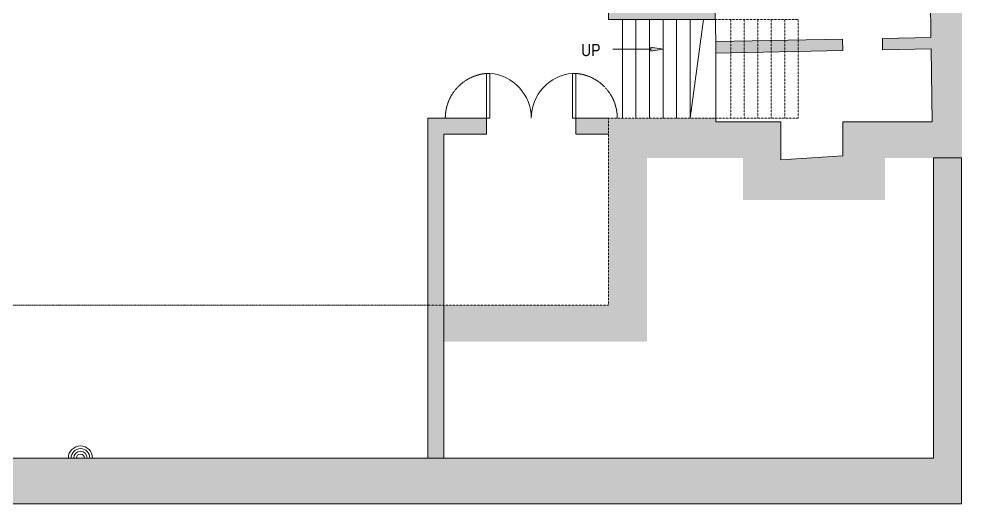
# Model space of a CAD drawing. Header units: inches. Extents: x 891 to 14187, y -1169 to 3232.
# Drawn here: x 2951 to 3654, y 1393 to 1752 of the extents above; entities that cross this region are included whole.
import ezdxf

# ---------------------------------------------------------------- set-up
doc = ezdxf.new("R2010")
doc.units = ezdxf.units.IN
doc.header["$MEASUREMENT"] = 0
for name, pattern in [('IMPORT-HIDDEN2', [0.1875, 0.125, -0.0625]), ('IMPORT-IMPORT-DASHDOT2', [0.5, 0.25, -0.125, 0, -0.125]), ('IMPORT-IMPORT-HIDDEN', [0.375, 0.25, -0.125]), ('IMPORT-IMPORT-HIDDEN2', [0.1875, 0.125, -0.0625])]:
    doc.linetypes.add(name, pattern=pattern)
for name, color, linetype, lineweight in [('A-DOOR', 7, 'Continuous', 9), ('A-Hatch', 7, 'Continuous', 9), ('A-STAIR-EX_G', 7, 'Continuous', 9), ('EX-EXT-CORE', 7, 'Continuous', 9), ('MUC-Text', 7, 'Continuous', 9), ('SPEAKER', 10, 'Continuous', 20)]:
    doc.layers.add(name, color=color, linetype=linetype, lineweight=lineweight)
doc.styles.add('Arial Narrow_2', font='ARIALN.TTF', dxfattribs={"height": 9})

msp = doc.modelspace()

# ---------------------------------------------------------------- hatches: boundary and pattern name
at = {"layer": 'A-Hatch'}
h = msp.add_hatch(color=9, dxfattribs=at)
h.paths.add_polyline_path([(902.98, 1392.82), (1989.97, 1392.82), (1989.97, 1512.82), (1996.97, 1512.82), (1996.97, 1539.9), (1996, 1539.9), (1996, 1644.32), (2009.46, 1644.32), (2009.46, 1668.07), (2006.46, 1668.07), (1997.97, 1676.55), (1997.97, 1680.58), (1997.87, 1680.58), (1997.87, 1684.89), (1989.97, 1684.89), (1989.97, 1680.82), (1952.41, 1680.82), (1952.41, 1656.82), (1958.41, 1656.82), (1958.41, 1633.82), (1984.41, 1633.82), (1982.41, 1561.82), (1952.41, 1561.82), (1952.41, 1496.82), (1960.41, 1496.82), (1960.41, 1426.82), (1759.1, 1426.82), (1758.63, 1426.43), (1758.31, 1426.82), (1618.55, 1426.82), (1618.55, 1417.82), (923.48, 1417.82), (923.48, 1659.82), (1020.74, 1659.82), (1020.74, 2639.14), (992.98, 2639.14), (992.98, 1680.82), (902.98, 1680.82)])
h.paths.add_polyline_path([(3252.83, 1512.82), (3414.94, 1512.82), (3414.94, 1648.82), (3485.94, 1648.82), (3485.94, 1617.82), (3590.94, 1617.82), (3590.94, 1648.82), (3647.76, 1648.82), (3647.76, 2678.99), (3563.76, 2678.99), (3563.76, 2801.87), (3653.76, 2801.87), (3653.76, 2933.87), (3525.76, 2933.87), (3525.76, 2891.87), (3542.76, 2891.87), (3542.76, 2901.87), (3622.76, 2901.87), (3622.76, 2843.87), (3525.76, 2843.87), (3525.76, 2801.87), (3439.74, 2801.87), (3439.74, 2712.4), (3384.94, 2712.4), (3384.94, 2679.34), (3298.58, 2679.32), (3298.58, 2671.34), (3331.58, 2671.34), (3331.58, 2643.73), (3387.6, 2643.73), (3387.6, 2602.12), (3410.69, 2602.12), (3410.69, 2506.12), (3385.6, 2506.12), (3385.6, 2213.73), (3478.36, 2213.73), (3478.36, 2221.26), (3556.25, 2221.26), (3556.25, 2247.26), (3478.36, 2247.26), (3478.36, 2320.26), (3556.25, 2320.26), (3556.25, 2345.26), (3478.36, 2345.26), (3478.36, 2420.26), (3574.37, 2420.26), (3574.37, 2445.26), (3478.36, 2445.26), (3478.36, 2479.57), (3439.74, 2479.57), (3439.74, 2493.26), (3578.02, 2493.26), (3578.02, 2505.26), (3439.74, 2505.26), (3439.74, 2601.26), (3530.8, 2601.26), (3530.8, 2613.26), (3491.98, 2613.26), (3491.98, 2699.77), (3544.98, 2699.77), (3544.98, 2656.26), (3623.39, 2656.26), (3623.36, 2505.26), (3614.02, 2505.26), (3614.02, 2493.26), (3623.36, 2493.26), (3623.2, 2445.26), (3604.37, 2445.26), (3604.37, 2420.26), (3623.36, 2420.26), (3623.36, 2345.26), (3586.25, 2345.26), (3586.25, 2320.26), (3623.36, 2320.26), (3623.36, 2247.26), (3586.25, 2247.26), (3586.25, 2221.26), (3623.36, 2221.26), (3623.36, 2145.26), (3587.2, 2145.51), (3586.28, 2120.04), (3623.36, 2119.26), (3623.36, 2038.66), (3588.24, 2040.57), (3586.25, 2016.68), (3623.36, 2014.66), (3623.36, 1965.26), (3586.93, 1964.56), (3587.07, 1957.11), (3623.36, 1958.25), (3623.36, 1907.41), (3586.97, 1906.63), (3587.07, 1898.63), (3623.36, 1899.41), (3623.36, 1847.41), (3587.7, 1847.41), (3587.79, 1839.41), (3623.36, 1839.41), (3624.09, 1790.91), (3588.39, 1790.68), (3588.49, 1782.18), (3624.22, 1782.41), (3624.9, 1737.92), (3589.04, 1737.24), (3589.14, 1728.74), (3625.03, 1729.42), (3625.85, 1675.41), (3559.85, 1675.41), (3559.85, 1650.41), (3513.85, 1647.41), (3513.85, 1675.41), (3465.85, 1675.41), (3465.85, 1678.32), (3386.6, 1678.32), (3386.6, 1539.9), (3252.83, 1539.9)])
h.paths.add_polyline_path([(3386.6, 1751.32), (3465.5, 1751.32), (3464.85, 1781.41), (3558.94, 1782), (3558.89, 1790.5), (3464.85, 1789.91), (3465.85, 1825.41), (3440.85, 1825.41), (3440.85, 1841.41), (3532.85, 1841.41), (3532.85, 1839.41), (3558.2, 1839.41), (3558.2, 1847.41), (3532.85, 1847.41), (3532.85, 1884.41), (3520.85, 1884.41), (3520.85, 1852.74), (3441.85, 1852.74), (3441.85, 1863.74), (3414.94, 1863.74), (3414.94, 1851.12), (3386.6, 1851.12), (3386.6, 1812.64), (3330.6, 1812.64), (3330.6, 1774.05), (3386.6, 1774.05)])
h.paths.add_polyline_path([(1020.74, 2639.04), (1020.74, 3214.97), (1056.98, 3214.97), (1056.98, 3232.36), (992.98, 3232.36), (992.98, 2639.04)])
for points in [[(3465.85, 1726.41), (3559.65, 1728.18), (3559.55, 1736.68), (3465.85, 1734.91)], [(1989.96, 1392.91), (3647.39, 1392.91), (3647.39, 1648.82), (3626.76, 1648.82), (3626.76, 1426.82), (1990.06, 1426.82), (1989.97, 1397.19)], [(3264.92, 1426.82), (3264.92, 1539.9), (3252.92, 1539.9), (3252.92, 1426.82)]]:
    msp.add_hatch(color=9, dxfattribs=at).paths.add_polyline_path(points)
h = msp.add_hatch(color=9, dxfattribs=at)
h.paths.add_polyline_path([(3252.92, 1539.9), (3264.92, 1539.9), (3264.92, 1666.32), (3296.47, 1666.32), (3296.47, 1678.32), (3252.92, 1678.32)])
h.paths.add_polyline_path([(3386.6, 1666.32), (3386.6, 1678.32), (3362.44, 1678.26), (3362.47, 1666.32)])
at = {"layer": 'MUC-Text'}
msp.add_hatch(color=8, dxfattribs=at).paths.add_polyline_path([(3417.94, 1727.86), (3426.94, 1729.36), (3417.94, 1730.86)])

# ---------------------------------------------------------------- linework, layer by layer
at = {"color": 8, "lineweight": 9}
for p, q in [((3647.39, 1648.82), (3626.76, 1648.82)), ((3626.76, 1648.82), (3626.76, 1426.82)), ((3647.39, 1392.91), (3647.39, 1648.8)), ((3252.92, 1539.9), (3252.92, 1426.82)), ((3626.76, 1426.82), (1990.06, 1426.82)), ((1989.96, 1392.91), (3647.39, 1392.91))]:
    msp.add_line(p, q, dxfattribs=at)
at = {"layer": 'A-DOOR', "color": 8}
for p, q in [((3296.47, 1678.32), (3296.47, 1711.32)), ((3296.47, 1711.32), (3298.91, 1711.32)), ((3298.91, 1711.32), (3298.91, 1678.32)), ((3362.47, 1711.32), (3360.03, 1711.32)), ((3360.03, 1711.32), (3360.03, 1678.32)), ((3362.47, 1678.32), (3362.47, 1711.32)), ((3298.91, 1678.32), (3296.47, 1678.32)), ((3360.03, 1678.32), (3362.47, 1678.32)), ((3362.47, 1666.32), (3362.44, 1678.32))]:
    msp.add_line(p, q, dxfattribs=at)
at = {"layer": 'A-DOOR', "color": 8, "linetype": 'IMPORT-IMPORT-HIDDEN'}
for centre, start, end in [((3299.07, 1678.26), 94.48832, 179.89944), ((3359.88, 1678.26), 0.10056, 85.51168)]:
    msp.add_arc(centre, 33.16, start, end, dxfattribs=at)
at = {"layer": 'A-DOOR', "color": 8}
for centre, start, end in [((3296.31, 1678.26), 0.10056, 85.51168), ((3362.63, 1678.26), 94.48832, 179.89944)]:
    msp.add_arc(centre, 33.16, start, end, dxfattribs=at)
at = {"layer": 'A-STAIR-EX_G', "color": 8}
for p, q in [((3396.87, 1751.32), (3396.87, 1678.32)), ((3406.87, 1751.32), (3406.87, 1678.32)), ((3416.87, 1751.32), (3416.87, 1678.32)), ((3426.87, 1751.32), (3426.87, 1678.32)), ((3436.87, 1751.32), (3436.87, 1678.32)), ((3456.87, 1751.32), (3446.87, 1678.32)), ((3446.87, 1678.32), (3446.87, 1751.32))]:
    msp.add_line(p, q, dxfattribs=at)
at = {"layer": 'A-STAIR-EX_G', "color": 8, "linetype": 'IMPORT-IMPORT-HIDDEN2'}
for p, q in [((3465.5, 1751.32), (3526.87, 1751.32)), ((3476.87, 1751.32), (3476.87, 1678.32)), ((3486.87, 1751.32), (3486.87, 1678.32)), ((3496.87, 1751.32), (3496.87, 1678.32)), ((3506.87, 1751.32), (3506.87, 1678.32)), ((3516.87, 1751.32), (3516.87, 1678.32)), ((3526.87, 1751.32), (3526.87, 1678.32)), ((3526.87, 1678.32), (3465.83, 1678.32))]:
    msp.add_line(p, q, dxfattribs=at)
at = {"layer": 'EX-EXT-CORE', "color": 8}
for p, q in [((3465.5, 1751.32), (3464.85, 1781.41)), ((3464.85, 1781.41), (3465.85, 1734.91)), ((3624.9, 1737.92), (3624.22, 1782.41)), ((3386.6, 1774.05), (3386.6, 1751.32)), ((3386.6, 1774.05), (3386.6, 1751.32)), ((3386.6, 1751.32), (3465.5, 1751.32)), ((3465.85, 1734.91), (3559.55, 1736.68)), ((3559.55, 1736.68), (3559.65, 1728.18)), ((3589.04, 1737.24), (3624.9, 1737.92)), ((3589.14, 1728.74), (3589.04, 1737.24)), ((3465.85, 1734.91), (3465.85, 1675.41)), ((3625.03, 1729.42), (3589.14, 1728.74)), ((3625.85, 1675.41), (3625.03, 1729.42)), ((3559.65, 1728.18), (3465.85, 1726.41)), ((3252.92, 1539.9), (3252.92, 1678.32)), ((3252.92, 1678.32), (3296.47, 1678.32)), ((3296.47, 1678.32), (3296.47, 1666.32)), ((3386.6, 1678.32), (3362.44, 1678.26)), ((3465.85, 1675.41), (3513.85, 1675.41)), ((3513.85, 1675.41), (3513.85, 1647.41)), ((3559.85, 1650.41), (3559.85, 1675.41)), ((3559.85, 1675.41), (3625.85, 1675.41)), ((3296.47, 1666.32), (3264.92, 1666.32)), ((3264.92, 1666.32), (3264.92, 1426.82)), ((3386.6, 1666.32), (3362.47, 1666.32)), ((3513.85, 1647.41), (3559.85, 1650.41))]:
    msp.add_line(p, q, dxfattribs=at)
at = {"layer": 'EX-EXT-CORE', "color": 8, "linetype": 'IMPORT-HIDDEN2'}
for p, q in [((3386.6, 1539.9), (3386.6, 1678.32)), ((3386.6, 1678.32), (3465.85, 1678.32)), ((3252.92, 1539.9), (3386.6, 1539.9))]:
    msp.add_line(p, q, dxfattribs=at)
at = {"layer": 'EX-EXT-CORE', "color": 8, "linetype": 'IMPORT-IMPORT-DASHDOT2'}
msp.add_line((1996, 1539.9), (3252.92, 1539.9), dxfattribs=at)
at = {"layer": 'MUC-Text', "color": 8}
for p, q in [((3398.78, 1729.36), (3389.78, 1729.36)), ((3417.94, 1729.36), (3398.78, 1729.36)), ((3417.94, 1727.86), (3417.94, 1730.86)), ((3417.94, 1730.86), (3426.94, 1729.36)), ((3426.94, 1729.36), (3417.94, 1727.86))]:
    msp.add_line(p, q, dxfattribs=at)
at = {"layer": 'SPEAKER', "color": 3}
for radius in [8.94, 6.94, 4.94, 2.93]:
    msp.add_arc((2996.22, 1426.82), radius, 0, 180, dxfattribs=at)

# ---------------------------------------------------------------- texts
at = {"layer": 'MUC-Text', "style": 'Arial Narrow_2'}
msp.add_text('UP', height=9, dxfattribs=at).set_placement((3366.32, 1724.16))

doc.saveas('drawing.dxf')
